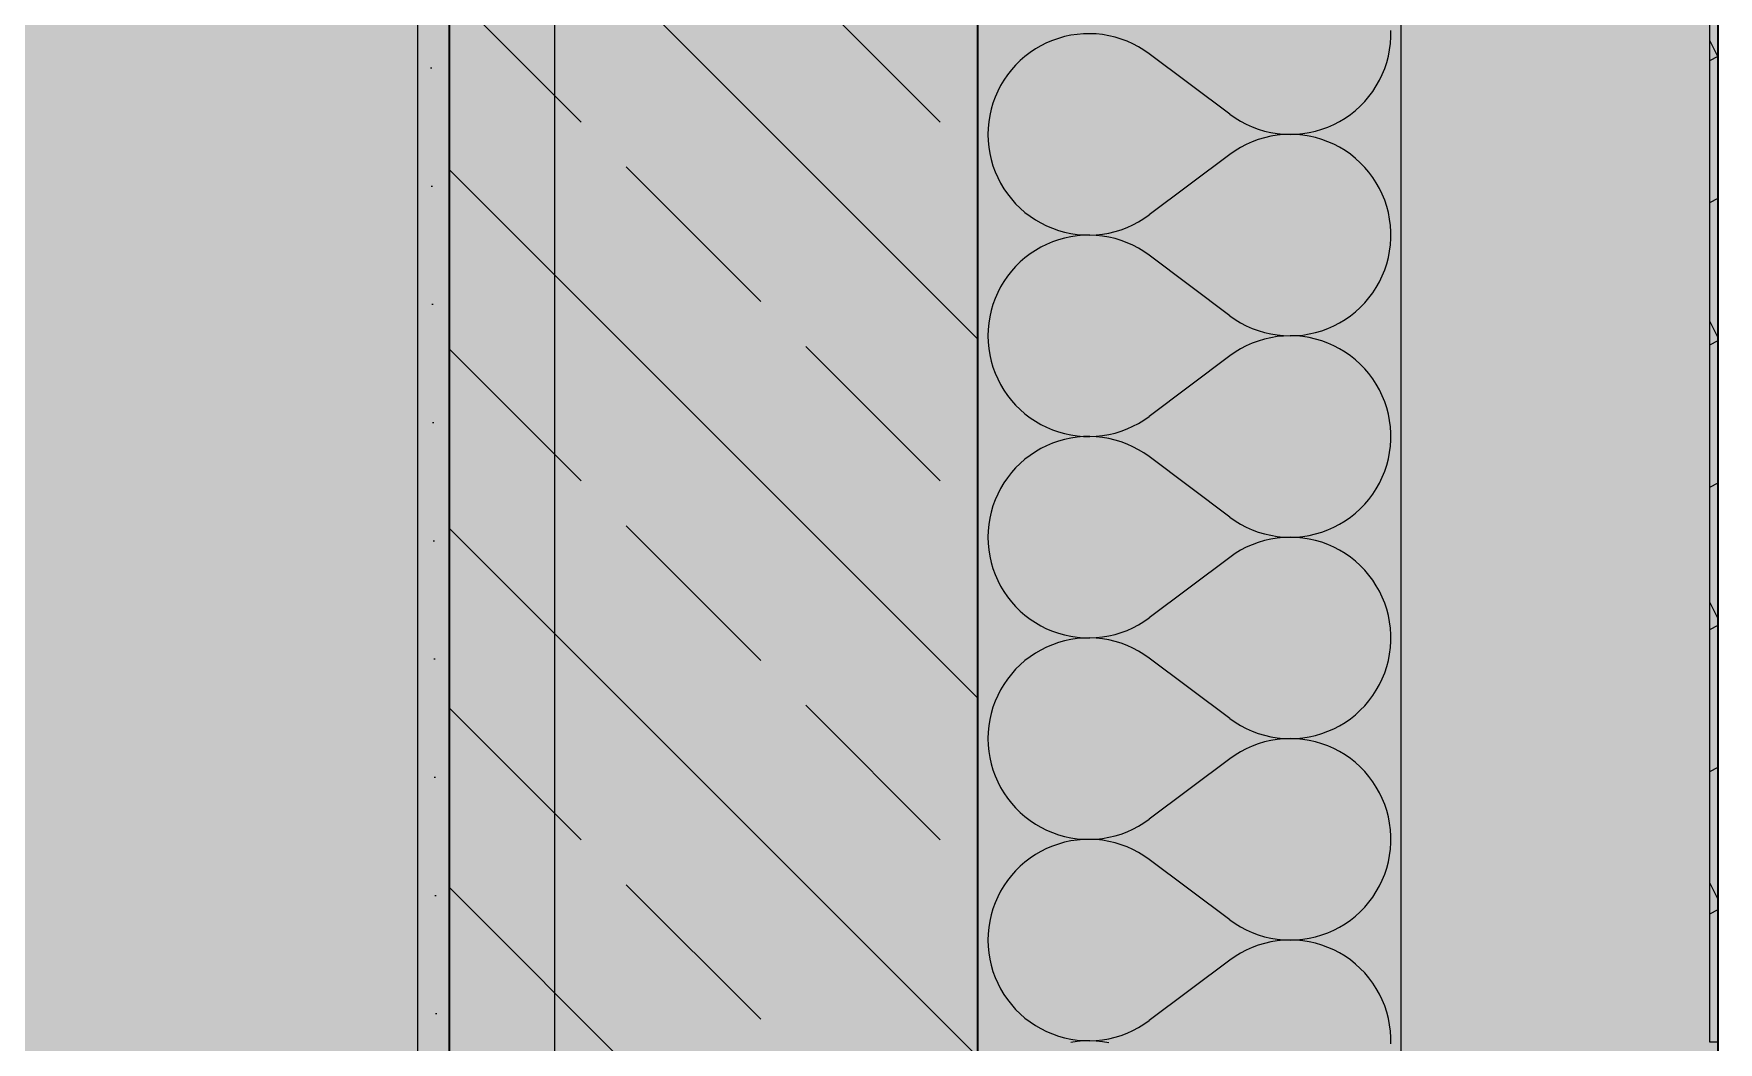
# Model space of a CAD drawing. Header units: metres. Extents: x -22.4 to 53.1, y 133.6 to 157.9.
# Drawn here: x 0.154 to 0.95, y 136.645 to 137.122 of the extents above; entities that cross this region are included whole.
import ezdxf

# ---------------------------------------------------------------- set-up
doc = ezdxf.new("R2010")
doc.units = ezdxf.units.M
doc.header["$MEASUREMENT"] = 0
doc.linetypes.add('Strichpunktlinie', pattern=[0.006703, 0.003528, -0.001764, 0, -0.001411])
doc.linetypes.add('Wipeout_Contour', pattern=[1, 0, -1])
for name, color, linetype in [('00  Raster', 7, 'Continuous'), ('10  Fassade', 7, 'Continuous'), ('10  Fassade_Deckschraffur', 7, 'Continuous'), ('10  Fassade_Schnittschraffur', 7, 'Continuous'), ('10  Treppen + Rampen', 7, 'Continuous'), ('10  Wand Massiv', 7, 'Continuous'), ('10  Wand Massiv_Schnittschraffur', 7, 'Continuous'), ('Neubau_10  Treppen + Rampen', 7, 'Continuous')]:
    doc.layers.add(name, color=color, linetype=linetype)

# ---------------------------------------------------------------- blocks, each defined once
blk = doc.blocks.new('*X8', base_point=(-23.4289, 120.77961))
at = {"layer": '10  Wand Massiv_Schnittschraffur', "color": 98, "linetype": 'Continuous', "lineweight": 13, "ltscale": 1000, "true_color": 0x000100}
for p, q in [((0.63564, 137.11861), (0.63286, 137.11743)), ((0.63848, 137.1196), (0.63564, 137.11861)), ((0.64138, 137.12042), (0.63848, 137.1196)), ((0.64432, 137.12105), (0.64138, 137.12042)), ((0.6473, 137.12149), (0.64432, 137.12105)), ((0.65031, 137.12174), (0.6473, 137.12149)), ((0.65332, 137.1218), (0.65031, 137.12174)), ((0.65633, 137.12168), (0.65332, 137.1218)), ((0.65932, 137.12136), (0.65633, 137.12168)), ((0.66229, 137.12085), (0.65932, 137.12136)), ((0.66522, 137.12016), (0.66229, 137.12085)), ((0.6681, 137.11928), (0.66522, 137.12016)), ((0.67092, 137.11822), (0.6681, 137.11928)), ((0.79544, 137.11723), (0.79563, 137.12028)), ((0.79563, 137.12028), (0.79563, 137.12333)), ((0.62267, 137.11106), (0.6204, 137.10908)), ((0.62506, 137.11289), (0.62267, 137.11106)), ((0.62756, 137.11457), (0.62506, 137.11289)), ((0.63017, 137.11608), (0.62756, 137.11457)), ((0.63286, 137.11743), (0.63017, 137.11608)), ((0.67367, 137.11699), (0.67092, 137.11822)), ((0.67634, 137.11558), (0.67367, 137.11699)), ((0.67891, 137.11401), (0.67634, 137.11558)), ((0.68137, 137.11228), (0.67891, 137.11401)), ((0.71947, 137.08371), (0.68137, 137.11228)), ((0.79368, 137.10824), (0.79446, 137.1112)), ((0.79446, 137.1112), (0.79505, 137.1142)), ((0.79505, 137.1142), (0.79544, 137.11723)), ((0.61625, 137.10472), (0.6144, 137.10234)), ((0.61826, 137.10697), (0.61625, 137.10472)), ((0.6204, 137.10908), (0.61826, 137.10697)), ((0.79025, 137.09976), (0.79157, 137.10251)), ((0.79157, 137.10251), (0.79272, 137.10534)), ((0.79272, 137.10534), (0.79368, 137.10824)), ((0.60977, 137.09459), (0.60857, 137.09183)), ((0.61115, 137.09727), (0.60977, 137.09459)), ((0.61269, 137.09986), (0.61115, 137.09727)), ((0.6144, 137.10234), (0.61269, 137.09986)), ((0.78525, 137.09209), (0.78708, 137.09454)), ((0.78708, 137.09454), (0.78874, 137.0971)), ((0.78874, 137.0971), (0.79025, 137.09976)), ((0.60754, 137.089), (0.6067, 137.08611)), ((0.60857, 137.09183), (0.60754, 137.089)), ((0.77887, 137.08552), (0.78114, 137.08757)), ((0.78114, 137.08757), (0.78326, 137.08976)), ((0.78326, 137.08976), (0.78525, 137.09209)), ((0.60556, 137.0802), (0.60528, 137.0772)), ((0.60604, 137.08317), (0.60556, 137.0802)), ((0.6067, 137.08611), (0.60604, 137.08317)), ((0.71947, 137.08371), (0.72197, 137.08196)), ((0.72197, 137.08196), (0.72458, 137.08037)), ((0.72458, 137.08037), (0.72728, 137.07895)), ((0.72728, 137.07895), (0.73008, 137.07771)), ((0.76585, 137.07765), (0.76865, 137.07888)), ((0.76865, 137.07888), (0.77136, 137.08029)), ((0.77136, 137.08029), (0.77397, 137.08187)), ((0.77397, 137.08187), (0.77648, 137.08362)), ((0.77648, 137.08362), (0.77887, 137.08552)), ((0.60528, 137.0772), (0.60518, 137.07419)), ((0.60518, 137.07419), (0.60528, 137.07118)), ((0.60528, 137.07118), (0.60556, 137.06818)), ((0.73008, 137.07067), (0.72728, 137.06943)), ((0.73008, 137.07771), (0.73294, 137.07664)), ((0.73294, 137.07173), (0.73008, 137.07067)), ((0.73294, 137.07664), (0.73587, 137.07577)), ((0.73587, 137.07261), (0.73294, 137.07173)), ((0.73587, 137.07577), (0.73885, 137.07508)), ((0.73885, 137.07329), (0.73587, 137.07261)), ((0.73885, 137.07508), (0.74186, 137.07459)), ((0.74186, 137.07379), (0.73885, 137.07329)), ((0.74186, 137.07459), (0.7449, 137.07429)), ((0.7449, 137.07408), (0.74186, 137.07379)), ((0.7449, 137.07429), (0.74796, 137.07419)), ((0.74796, 137.07419), (0.7449, 137.07408)), ((0.74796, 137.07419), (0.75101, 137.07428)), ((0.75101, 137.07409), (0.74796, 137.07419)), ((0.75101, 137.07428), (0.75405, 137.07457)), ((0.75405, 137.07381), (0.75101, 137.07409)), ((0.75405, 137.07457), (0.75707, 137.07505)), ((0.75707, 137.07332), (0.75405, 137.07381)), ((0.75707, 137.07505), (0.76005, 137.07573)), ((0.76005, 137.07265), (0.75707, 137.07332)), ((0.76005, 137.07573), (0.76298, 137.07659)), ((0.76298, 137.07178), (0.76005, 137.07265)), ((0.76298, 137.07659), (0.76585, 137.07765)), ((0.76585, 137.07073), (0.76298, 137.07178)), ((0.76865, 137.0695), (0.76585, 137.07073)), ((0.60556, 137.06818), (0.60604, 137.0652)), ((0.60604, 137.0652), (0.6067, 137.06227)), ((0.71947, 137.06466), (0.68137, 137.03609)), ((0.72197, 137.06642), (0.71947, 137.06466)), ((0.72458, 137.06801), (0.72197, 137.06642)), ((0.72728, 137.06943), (0.72458, 137.06801)), ((0.77136, 137.06809), (0.76865, 137.0695)), ((0.77397, 137.0665), (0.77136, 137.06809)), ((0.77648, 137.06476), (0.77397, 137.0665)), ((0.77887, 137.06286), (0.77648, 137.06476)), ((0.78114, 137.0608), (0.77887, 137.06286)), ((0.6067, 137.06227), (0.60754, 137.05937)), ((0.60754, 137.05937), (0.60857, 137.05654)), ((0.60857, 137.05654), (0.60977, 137.05378)), ((0.78326, 137.05861), (0.78114, 137.0608)), ((0.78525, 137.05629), (0.78326, 137.05861)), ((0.78708, 137.05384), (0.78525, 137.05629)), ((0.60977, 137.05378), (0.61115, 137.0511)), ((0.61115, 137.0511), (0.61269, 137.04852)), ((0.61269, 137.04852), (0.6144, 137.04603)), ((0.78874, 137.05128), (0.78708, 137.05384)), ((0.79025, 137.04862), (0.78874, 137.05128)), ((0.79157, 137.04586), (0.79025, 137.04862)), ((0.6144, 137.04603), (0.61625, 137.04366)), ((0.61625, 137.04366), (0.61826, 137.04141)), ((0.61826, 137.04141), (0.6204, 137.03929)), ((0.6204, 137.03929), (0.62267, 137.03731)), ((0.79272, 137.04303), (0.79157, 137.04586)), ((0.79368, 137.04013), (0.79272, 137.04303)), ((0.79446, 137.03718), (0.79368, 137.04013)), ((0.62267, 137.03731), (0.62506, 137.03548)), ((0.62506, 137.03548), (0.62756, 137.03381)), ((0.62756, 137.03381), (0.63017, 137.03229)), ((0.63017, 137.03229), (0.63286, 137.03094)), ((0.63286, 137.03094), (0.63564, 137.02977)), ((0.67092, 137.03015), (0.67367, 137.03139)), ((0.67367, 137.03139), (0.67634, 137.03279)), ((0.67634, 137.03279), (0.67891, 137.03436)), ((0.67891, 137.03436), (0.68137, 137.03609)), ((0.79505, 137.03418), (0.79446, 137.03718)), ((0.79544, 137.03115), (0.79505, 137.03418)), ((0.79563, 137.0281), (0.79544, 137.03115)), ((0.63564, 137.02337), (0.63286, 137.02219)), ((0.63564, 137.02977), (0.63848, 137.02877)), ((0.63848, 137.02436), (0.63564, 137.02337)), ((0.63848, 137.02877), (0.64138, 137.02796)), ((0.64138, 137.02518), (0.63848, 137.02436)), ((0.64138, 137.02796), (0.64432, 137.02733)), ((0.64432, 137.02581), (0.64138, 137.02518)), ((0.64432, 137.02733), (0.6473, 137.02689)), ((0.6473, 137.02625), (0.64432, 137.02581)), ((0.6473, 137.02689), (0.65031, 137.02663)), ((0.65031, 137.0265), (0.6473, 137.02625)), ((0.65031, 137.02663), (0.65332, 137.02657)), ((0.65332, 137.02657), (0.65031, 137.0265)), ((0.65332, 137.02657), (0.65633, 137.0267)), ((0.65633, 137.02644), (0.65332, 137.02657)), ((0.65633, 137.0267), (0.65932, 137.02702)), ((0.65932, 137.02612), (0.65633, 137.02644)), ((0.65932, 137.02702), (0.66229, 137.02752)), ((0.66229, 137.02561), (0.65932, 137.02612)), ((0.66229, 137.02752), (0.66522, 137.02822)), ((0.66522, 137.02492), (0.66229, 137.02561)), ((0.66522, 137.02822), (0.6681, 137.02909)), ((0.6681, 137.02404), (0.66522, 137.02492)), ((0.6681, 137.02909), (0.67092, 137.03015)), ((0.67092, 137.02298), (0.6681, 137.02404)), ((0.67367, 137.02175), (0.67092, 137.02298)), ((0.79544, 137.02199), (0.79563, 137.02504)), ((0.79563, 137.02504), (0.79563, 137.0281)), ((0.62267, 137.01582), (0.6204, 137.01385)), ((0.62506, 137.01766), (0.62267, 137.01582)), ((0.62756, 137.01933), (0.62506, 137.01766)), ((0.63017, 137.02085), (0.62756, 137.01933)), ((0.63286, 137.02219), (0.63017, 137.02085)), ((0.67634, 137.02035), (0.67367, 137.02175)), ((0.67891, 137.01877), (0.67634, 137.02035)), ((0.68137, 137.01704), (0.67891, 137.01877)), ((0.71947, 136.98847), (0.68137, 137.01704)), ((0.79368, 137.01301), (0.79446, 137.01596)), ((0.79446, 137.01596), (0.79505, 137.01896)), ((0.79505, 137.01896), (0.79544, 137.02199)), ((0.6144, 137.00711), (0.61269, 137.00462)), ((0.61625, 137.00948), (0.6144, 137.00711)), ((0.61826, 137.01173), (0.61625, 137.00948)), ((0.6204, 137.01385), (0.61826, 137.01173)), ((0.79025, 137.00452), (0.79157, 137.00727)), ((0.79157, 137.00727), (0.79272, 137.01011)), ((0.79272, 137.01011), (0.79368, 137.01301)), ((0.60977, 136.99936), (0.60857, 136.99659)), ((0.61115, 137.00203), (0.60977, 136.99936)), ((0.61269, 137.00462), (0.61115, 137.00203)), ((0.78525, 136.99685), (0.78708, 136.9993)), ((0.78708, 136.9993), (0.78874, 137.00186)), ((0.78874, 137.00186), (0.79025, 137.00452)), ((0.60754, 136.99376), (0.6067, 136.99087)), ((0.60857, 136.99659), (0.60754, 136.99376)), ((0.77887, 136.99028), (0.78114, 136.99233)), ((0.78114, 136.99233), (0.78326, 136.99453)), ((0.78326, 136.99453), (0.78525, 136.99685)), ((0.60556, 136.98496), (0.60528, 136.98196)), ((0.60604, 136.98793), (0.60556, 136.98496)), ((0.6067, 136.99087), (0.60604, 136.98793)), ((0.71947, 136.98847), (0.72197, 136.98672)), ((0.72197, 136.98672), (0.72458, 136.98513)), ((0.72458, 136.98513), (0.72728, 136.98371)), ((0.72728, 136.98371), (0.73008, 136.98247)), ((0.76585, 136.98241), (0.76865, 136.98364)), ((0.76865, 136.98364), (0.77136, 136.98505)), ((0.77136, 136.98505), (0.77397, 136.98663)), ((0.77397, 136.98663), (0.77648, 136.98838)), ((0.77648, 136.98838), (0.77887, 136.99028)), ((0.60528, 136.98196), (0.60518, 136.97895)), ((0.60518, 136.97895), (0.60528, 136.97594)), ((0.60528, 136.97594), (0.60556, 136.97294)), ((0.73008, 136.97543), (0.72728, 136.97419)), ((0.73008, 136.98247), (0.73294, 136.98141)), ((0.73294, 136.97649), (0.73008, 136.97543)), ((0.73294, 136.98141), (0.73587, 136.98053)), ((0.73587, 136.97737), (0.73294, 136.97649)), ((0.73587, 136.98053), (0.73885, 136.97984)), ((0.73885, 136.97805), (0.73587, 136.97737)), ((0.73885, 136.97984), (0.74186, 136.97935)), ((0.74186, 136.97855), (0.73885, 136.97805)), ((0.74186, 136.97935), (0.7449, 136.97905)), ((0.7449, 136.97885), (0.74186, 136.97855)), ((0.7449, 136.97905), (0.74796, 136.97895)), ((0.74796, 136.97895), (0.7449, 136.97885)), ((0.74796, 136.97895), (0.75101, 136.97904)), ((0.75101, 136.97886), (0.74796, 136.97895)), ((0.75101, 136.97904), (0.75405, 136.97933)), ((0.75405, 136.97857), (0.75101, 136.97886)), ((0.75405, 136.97933), (0.75707, 136.97981)), ((0.75707, 136.97808), (0.75405, 136.97857)), ((0.75707, 136.97981), (0.76005, 136.98049)), ((0.76005, 136.97741), (0.75707, 136.97808)), ((0.76005, 136.98049), (0.76298, 136.98136)), ((0.76298, 136.97654), (0.76005, 136.97741)), ((0.76298, 136.98136), (0.76585, 136.98241)), ((0.76585, 136.97549), (0.76298, 136.97654)), ((0.76865, 136.97426), (0.76585, 136.97549)), ((0.60556, 136.97294), (0.60604, 136.96997)), ((0.60604, 136.96997), (0.6067, 136.96703)), ((0.71947, 136.96943), (0.68137, 136.94085)), ((0.72197, 136.97118), (0.71947, 136.96943)), ((0.72458, 136.97277), (0.72197, 136.97118)), ((0.72728, 136.97419), (0.72458, 136.97277)), ((0.77136, 136.97285), (0.76865, 136.97426)), ((0.77397, 136.97127), (0.77136, 136.97285)), ((0.77648, 136.96952), (0.77397, 136.97127)), ((0.77887, 136.96762), (0.77648, 136.96952)), ((0.78114, 136.96557), (0.77887, 136.96762)), ((0.6067, 136.96703), (0.60754, 136.96414)), ((0.60754, 136.96414), (0.60857, 136.9613)), ((0.60857, 136.9613), (0.60977, 136.95854)), ((0.78326, 136.96337), (0.78114, 136.96557)), ((0.78525, 136.96105), (0.78326, 136.96337)), ((0.78708, 136.9586), (0.78525, 136.96105)), ((0.60977, 136.95854), (0.61115, 136.95586)), ((0.61115, 136.95586), (0.61269, 136.95328)), ((0.61269, 136.95328), (0.6144, 136.95079)), ((0.78874, 136.95604), (0.78708, 136.9586)), ((0.79025, 136.95338), (0.78874, 136.95604)), ((0.79157, 136.95063), (0.79025, 136.95338)), ((0.6144, 136.95079), (0.61625, 136.94842)), ((0.61625, 136.94842), (0.61826, 136.94617)), ((0.61826, 136.94617), (0.6204, 136.94405)), ((0.6204, 136.94405), (0.62267, 136.94207)), ((0.79272, 136.94779), (0.79157, 136.95063)), ((0.79368, 136.94489), (0.79272, 136.94779)), ((0.79446, 136.94194), (0.79368, 136.94489)), ((0.62267, 136.94207), (0.62506, 136.94024)), ((0.62506, 136.94024), (0.62756, 136.93857)), ((0.62756, 136.93857), (0.63017, 136.93705)), ((0.63017, 136.93705), (0.63286, 136.93571)), ((0.63286, 136.93571), (0.63564, 136.93453)), ((0.67092, 136.93491), (0.67367, 136.93615)), ((0.67367, 136.93615), (0.67634, 136.93755)), ((0.67634, 136.93755), (0.67891, 136.93912)), ((0.67891, 136.93912), (0.68137, 136.94085)), ((0.79505, 136.93894), (0.79446, 136.94194)), ((0.79544, 136.93591), (0.79505, 136.93894)), ((0.79563, 136.93286), (0.79544, 136.93591)), ((0.63564, 136.92813), (0.63286, 136.92696)), ((0.63564, 136.93453), (0.63848, 136.93354)), ((0.63848, 136.92913), (0.63564, 136.92813)), ((0.63848, 136.93354), (0.64138, 136.93272)), ((0.64138, 136.92994), (0.63848, 136.92913)), ((0.64138, 136.93272), (0.64432, 136.93209)), ((0.64432, 136.93057), (0.64138, 136.92994)), ((0.64432, 136.93209), (0.6473, 136.93165)), ((0.6473, 136.93101), (0.64432, 136.93057)), ((0.6473, 136.93165), (0.65031, 136.9314)), ((0.65031, 136.93126), (0.6473, 136.93101)), ((0.65031, 136.9314), (0.65332, 136.93133)), ((0.65332, 136.93133), (0.65031, 136.93126)), ((0.65332, 136.93133), (0.65633, 136.93146)), ((0.65633, 136.9312), (0.65332, 136.93133)), ((0.65633, 136.93146), (0.65932, 136.93178)), ((0.65932, 136.93088), (0.65633, 136.9312)), ((0.65932, 136.93178), (0.66229, 136.93229)), ((0.66229, 136.93038), (0.65932, 136.93088)), ((0.66229, 136.93229), (0.66522, 136.93298)), ((0.66522, 136.92968), (0.66229, 136.93038)), ((0.66522, 136.93298), (0.6681, 136.93386)), ((0.6681, 136.9288), (0.66522, 136.92968)), ((0.6681, 136.93386), (0.67092, 136.93491)), ((0.67092, 136.92775), (0.6681, 136.9288)), ((0.67367, 136.92651), (0.67092, 136.92775)), ((0.79544, 136.92675), (0.79563, 136.9298)), ((0.79563, 136.9298), (0.79563, 136.93286)), ((0.62267, 136.92059), (0.6204, 136.91861)), ((0.62506, 136.92242), (0.62267, 136.92059)), ((0.62756, 136.92409), (0.62506, 136.92242)), ((0.63017, 136.92561), (0.62756, 136.92409)), ((0.63286, 136.92696), (0.63017, 136.92561)), ((0.67634, 136.92511), (0.67367, 136.92651)), ((0.67891, 136.92354), (0.67634, 136.92511)), ((0.68137, 136.92181), (0.67891, 136.92354)), ((0.71947, 136.89324), (0.68137, 136.92181)), ((0.79368, 136.91777), (0.79446, 136.92072)), ((0.79446, 136.92072), (0.79505, 136.92372)), ((0.79505, 136.92372), (0.79544, 136.92675)), ((0.6144, 136.91187), (0.61269, 136.90938)), ((0.61625, 136.91424), (0.6144, 136.91187)), ((0.61826, 136.91649), (0.61625, 136.91424)), ((0.6204, 136.91861), (0.61826, 136.91649)), ((0.79025, 136.90928), (0.79157, 136.91204)), ((0.79157, 136.91204), (0.79272, 136.91487)), ((0.79272, 136.91487), (0.79368, 136.91777)), ((0.60977, 136.90412), (0.60857, 136.90136)), ((0.61115, 136.9068), (0.60977, 136.90412)), ((0.61269, 136.90938), (0.61115, 136.9068)), ((0.78525, 136.90161), (0.78708, 136.90406)), ((0.78708, 136.90406), (0.78874, 136.90662)), ((0.78874, 136.90662), (0.79025, 136.90928)), ((0.6067, 136.89563), (0.60604, 136.8927)), ((0.60754, 136.89852), (0.6067, 136.89563)), ((0.60857, 136.90136), (0.60754, 136.89852)), ((0.77887, 136.89504), (0.78114, 136.89709)), ((0.78114, 136.89709), (0.78326, 136.89929)), ((0.78326, 136.89929), (0.78525, 136.90161)), ((0.60556, 136.88972), (0.60528, 136.88672)), ((0.60604, 136.8927), (0.60556, 136.88972)), ((0.71947, 136.89324), (0.72197, 136.89148)), ((0.72197, 136.89148), (0.72458, 136.88989)), ((0.72458, 136.88989), (0.72728, 136.88847)), ((0.72728, 136.88847), (0.73008, 136.88723)), ((0.76585, 136.88717), (0.76865, 136.8884)), ((0.76865, 136.8884), (0.77136, 136.88981)), ((0.77136, 136.88981), (0.77397, 136.89139)), ((0.77397, 136.89139), (0.77648, 136.89314)), ((0.77648, 136.89314), (0.77887, 136.89504)), ((0.60528, 136.88672), (0.60518, 136.88371)), ((0.60518, 136.88371), (0.60528, 136.8807)), ((0.60528, 136.8807), (0.60556, 136.8777)), ((0.73008, 136.88019), (0.72728, 136.87895)), ((0.73008, 136.88723), (0.73294, 136.88617)), ((0.73294, 136.88126), (0.73008, 136.88019)), ((0.73294, 136.88617), (0.73587, 136.88529)), ((0.73587, 136.88213), (0.73294, 136.88126)), ((0.73587, 136.88529), (0.73885, 136.88461)), ((0.73885, 136.88282), (0.73587, 136.88213)), ((0.73885, 136.88461), (0.74186, 136.88411)), ((0.74186, 136.88331), (0.73885, 136.88282)), ((0.74186, 136.88411), (0.7449, 136.88381)), ((0.7449, 136.88361), (0.74186, 136.88331)), ((0.7449, 136.88381), (0.74796, 136.88371)), ((0.74796, 136.88371), (0.7449, 136.88361)), ((0.74796, 136.88371), (0.75101, 136.8838)), ((0.75101, 136.88362), (0.74796, 136.88371)), ((0.75101, 136.8838), (0.75405, 136.88409)), ((0.75405, 136.88333), (0.75101, 136.88362)), ((0.75405, 136.88409), (0.75707, 136.88458)), ((0.75707, 136.88285), (0.75405, 136.88333)), ((0.75707, 136.88458), (0.76005, 136.88525)), ((0.76005, 136.88217), (0.75707, 136.88285)), ((0.76005, 136.88525), (0.76298, 136.88612)), ((0.76298, 136.88131), (0.76005, 136.88217)), ((0.76298, 136.88612), (0.76585, 136.88717)), ((0.76585, 136.88025), (0.76298, 136.88131)), ((0.76865, 136.87902), (0.76585, 136.88025)), ((0.60556, 136.8777), (0.60604, 136.87473)), ((0.60604, 136.87473), (0.6067, 136.87179)), ((0.6067, 136.87179), (0.60754, 136.8689)), ((0.71947, 136.87419), (0.68137, 136.84562)), ((0.72197, 136.87594), (0.71947, 136.87419)), ((0.72458, 136.87753), (0.72197, 136.87594)), ((0.72728, 136.87895), (0.72458, 136.87753)), ((0.77136, 136.87761), (0.76865, 136.87902)), ((0.77397, 136.87603), (0.77136, 136.87761)), ((0.77648, 136.87428), (0.77397, 136.87603)), ((0.77887, 136.87238), (0.77648, 136.87428)), ((0.78114, 136.87033), (0.77887, 136.87238)), ((0.60754, 136.8689), (0.60857, 136.86607)), ((0.60857, 136.86607), (0.60977, 136.86331)), ((0.78326, 136.86813), (0.78114, 136.87033)), ((0.78525, 136.86581), (0.78326, 136.86813)), ((0.78708, 136.86336), (0.78525, 136.86581)), ((0.60977, 136.86331), (0.61115, 136.86063)), ((0.61115, 136.86063), (0.61269, 136.85804)), ((0.61269, 136.85804), (0.6144, 136.85555)), ((0.6144, 136.85555), (0.61625, 136.85318)), ((0.78874, 136.8608), (0.78708, 136.86336)), ((0.79025, 136.85814), (0.78874, 136.8608)), ((0.79157, 136.85539), (0.79025, 136.85814)), ((0.61625, 136.85318), (0.61826, 136.85093)), ((0.61826, 136.85093), (0.6204, 136.84882)), ((0.6204, 136.84882), (0.62267, 136.84684)), ((0.79272, 136.85256), (0.79157, 136.85539)), ((0.79368, 136.84966), (0.79272, 136.85256)), ((0.79446, 136.8467), (0.79368, 136.84966)), ((0.62267, 136.84684), (0.62506, 136.84501)), ((0.62506, 136.84501), (0.62756, 136.84333)), ((0.62756, 136.84333), (0.63017, 136.84181)), ((0.63017, 136.84181), (0.63286, 136.84047)), ((0.63286, 136.84047), (0.63564, 136.83929)), ((0.6681, 136.83862), (0.67092, 136.83968)), ((0.67092, 136.83968), (0.67367, 136.84091)), ((0.67367, 136.84091), (0.67634, 136.84232)), ((0.67634, 136.84232), (0.67891, 136.84389)), ((0.67891, 136.84389), (0.68137, 136.84562)), ((0.79505, 136.8437), (0.79446, 136.8467)), ((0.79544, 136.84067), (0.79505, 136.8437)), ((0.79563, 136.83762), (0.79544, 136.84067)), ((0.63286, 136.83172), (0.63017, 136.83037)), ((0.63564, 136.83289), (0.63286, 136.83172)), ((0.63564, 136.83929), (0.63848, 136.8383)), ((0.63848, 136.83389), (0.63564, 136.83289)), ((0.63848, 136.8383), (0.64138, 136.83748)), ((0.64138, 136.8347), (0.63848, 136.83389)), ((0.64138, 136.83748), (0.64432, 136.83685)), ((0.64432, 136.83533), (0.64138, 136.8347)), ((0.64432, 136.83685), (0.6473, 136.83641)), ((0.6473, 136.83577), (0.64432, 136.83533)), ((0.6473, 136.83641), (0.65031, 136.83616)), ((0.65031, 136.83603), (0.6473, 136.83577)), ((0.65031, 136.83616), (0.65332, 136.8361)), ((0.65332, 136.83609), (0.65031, 136.83603)), ((0.65332, 136.8361), (0.65633, 136.83622)), ((0.65633, 136.83596), (0.65332, 136.83609)), ((0.65633, 136.83622), (0.65932, 136.83654)), ((0.65932, 136.83564), (0.65633, 136.83596)), ((0.65932, 136.83654), (0.66229, 136.83705)), ((0.66229, 136.83514), (0.65932, 136.83564)), ((0.66229, 136.83705), (0.66522, 136.83774)), ((0.66522, 136.83444), (0.66229, 136.83514)), ((0.66522, 136.83774), (0.6681, 136.83862)), ((0.6681, 136.83357), (0.66522, 136.83444)), ((0.67092, 136.83251), (0.6681, 136.83357)), ((0.67367, 136.83127), (0.67092, 136.83251)), ((0.79544, 136.83151), (0.79563, 136.83456)), ((0.79563, 136.83456), (0.79563, 136.83762)), ((0.62267, 136.82535), (0.6204, 136.82337)), ((0.62506, 136.82718), (0.62267, 136.82535)), ((0.62756, 136.82886), (0.62506, 136.82718)), ((0.63017, 136.83037), (0.62756, 136.82886)), ((0.67634, 136.82987), (0.67367, 136.83127)), ((0.67891, 136.8283), (0.67634, 136.82987)), ((0.68137, 136.82657), (0.67891, 136.8283)), ((0.71947, 136.798), (0.68137, 136.82657)), ((0.79368, 136.82253), (0.79446, 136.82548)), ((0.79446, 136.82548), (0.79505, 136.82848)), ((0.79505, 136.82848), (0.79544, 136.83151)), ((0.6144, 136.81663), (0.61269, 136.81415)), ((0.61625, 136.819), (0.6144, 136.81663)), ((0.61826, 136.82125), (0.61625, 136.819)), ((0.6204, 136.82337), (0.61826, 136.82125)), ((0.79025, 136.81404), (0.79157, 136.8168)), ((0.79157, 136.8168), (0.79272, 136.81963)), ((0.79272, 136.81963), (0.79368, 136.82253)), ((0.60977, 136.80888), (0.60857, 136.80612)), ((0.61115, 136.81156), (0.60977, 136.80888)), ((0.61269, 136.81415), (0.61115, 136.81156)), ((0.78525, 136.80638), (0.78708, 136.80882)), ((0.78708, 136.80882), (0.78874, 136.81138)), ((0.78874, 136.81138), (0.79025, 136.81404)), ((0.6067, 136.8004), (0.60604, 136.79746)), ((0.60754, 136.80329), (0.6067, 136.8004)), ((0.60857, 136.80612), (0.60754, 136.80329)), ((0.77648, 136.7979), (0.77887, 136.7998)), ((0.77887, 136.7998), (0.78114, 136.80186)), ((0.78114, 136.80186), (0.78326, 136.80405)), ((0.78326, 136.80405), (0.78525, 136.80638)), ((0.60556, 136.79448), (0.60528, 136.79148)), ((0.60604, 136.79746), (0.60556, 136.79448)), ((0.71947, 136.798), (0.72197, 136.79624)), ((0.72197, 136.79624), (0.72458, 136.79465)), ((0.72458, 136.79465), (0.72728, 136.79323)), ((0.72728, 136.79323), (0.73008, 136.79199)), ((0.73008, 136.79199), (0.73294, 136.79093)), ((0.76298, 136.79088), (0.76585, 136.79193)), ((0.76585, 136.79193), (0.76865, 136.79316)), ((0.76865, 136.79316), (0.77136, 136.79457)), ((0.77136, 136.79457), (0.77397, 136.79616)), ((0.77397, 136.79616), (0.77648, 136.7979)), ((0.60528, 136.79148), (0.60518, 136.78847)), ((0.60518, 136.78847), (0.60528, 136.78546)), ((0.60528, 136.78546), (0.60556, 136.78246)), ((0.73008, 136.78496), (0.72728, 136.78371)), ((0.73294, 136.78602), (0.73008, 136.78496)), ((0.73294, 136.79093), (0.73587, 136.79005)), ((0.73587, 136.78689), (0.73294, 136.78602)), ((0.73587, 136.79005), (0.73885, 136.78937)), ((0.73885, 136.78758), (0.73587, 136.78689)), ((0.73885, 136.78937), (0.74186, 136.78888)), ((0.74186, 136.78807), (0.73885, 136.78758)), ((0.74186, 136.78888), (0.7449, 136.78858)), ((0.7449, 136.78837), (0.74186, 136.78807)), ((0.7449, 136.78858), (0.74796, 136.78847)), ((0.74796, 136.78847), (0.7449, 136.78837)), ((0.74796, 136.78847), (0.75101, 136.78857)), ((0.75101, 136.78838), (0.74796, 136.78847)), ((0.75101, 136.78857), (0.75405, 136.78885)), ((0.75405, 136.78809), (0.75101, 136.78838)), ((0.75405, 136.78885), (0.75707, 136.78934)), ((0.75707, 136.78761), (0.75405, 136.78809)), ((0.75707, 136.78934), (0.76005, 136.79001)), ((0.76005, 136.78693), (0.75707, 136.78761)), ((0.76005, 136.79001), (0.76298, 136.79088)), ((0.76298, 136.78607), (0.76005, 136.78693)), ((0.76585, 136.78502), (0.76298, 136.78607)), ((0.76865, 136.78378), (0.76585, 136.78502)), ((0.60556, 136.78246), (0.60604, 136.77949)), ((0.60604, 136.77949), (0.6067, 136.77655)), ((0.6067, 136.77655), (0.60754, 136.77366)), ((0.71947, 136.77895), (0.68137, 136.75038)), ((0.72197, 136.7807), (0.71947, 136.77895)), ((0.72458, 136.78229), (0.72197, 136.7807)), ((0.72728, 136.78371), (0.72458, 136.78229)), ((0.77136, 136.78237), (0.76865, 136.78378)), ((0.77397, 136.78079), (0.77136, 136.78237)), ((0.77648, 136.77904), (0.77397, 136.78079)), ((0.77887, 136.77714), (0.77648, 136.77904)), ((0.78114, 136.77509), (0.77887, 136.77714)), ((0.60754, 136.77366), (0.60857, 136.77083)), ((0.60857, 136.77083), (0.60977, 136.76807)), ((0.60977, 136.76807), (0.61115, 136.76539)), ((0.78326, 136.7729), (0.78114, 136.77509)), ((0.78525, 136.77057), (0.78326, 136.7729)), ((0.78708, 136.76812), (0.78525, 136.77057)), ((0.78874, 136.76556), (0.78708, 136.76812)), ((0.61115, 136.76539), (0.61269, 136.7628)), ((0.61269, 136.7628), (0.6144, 136.76032)), ((0.6144, 136.76032), (0.61625, 136.75794)), ((0.79025, 136.7629), (0.78874, 136.76556)), ((0.79157, 136.76015), (0.79025, 136.7629)), ((0.79272, 136.75732), (0.79157, 136.76015)), ((0.61625, 136.75794), (0.61826, 136.7557)), ((0.61826, 136.7557), (0.6204, 136.75358)), ((0.6204, 136.75358), (0.62267, 136.7516)), ((0.79368, 136.75442), (0.79272, 136.75732)), ((0.79446, 136.75146), (0.79368, 136.75442)), ((0.62267, 136.7516), (0.62506, 136.74977)), ((0.62506, 136.74977), (0.62756, 136.74809)), ((0.62756, 136.74809), (0.63017, 136.74658)), ((0.63017, 136.74658), (0.63286, 136.74523)), ((0.63286, 136.74523), (0.63564, 136.74406)), ((0.63564, 136.74406), (0.63848, 136.74306)), ((0.6681, 136.74338), (0.67092, 136.74444)), ((0.67092, 136.74444), (0.67367, 136.74567)), ((0.67367, 136.74567), (0.67634, 136.74708)), ((0.67634, 136.74708), (0.67891, 136.74865)), ((0.67891, 136.74865), (0.68137, 136.75038)), ((0.79505, 136.74846), (0.79446, 136.75146)), ((0.79544, 136.74543), (0.79505, 136.74846)), ((0.79563, 136.74238), (0.79544, 136.74543)), ((0.63286, 136.73648), (0.63017, 136.73513)), ((0.63564, 136.73765), (0.63286, 136.73648)), ((0.63848, 136.73865), (0.63564, 136.73765)), ((0.63848, 136.74306), (0.64138, 136.74224)), ((0.64138, 136.73946), (0.63848, 136.73865)), ((0.64138, 136.74224), (0.64432, 136.74161)), ((0.64432, 136.74009), (0.64138, 136.73946)), ((0.64432, 136.74161), (0.6473, 136.74117)), ((0.6473, 136.74054), (0.64432, 136.74009)), ((0.6473, 136.74117), (0.65031, 136.74092)), ((0.65031, 136.74079), (0.6473, 136.74054)), ((0.65031, 136.74092), (0.65332, 136.74086)), ((0.65332, 136.74085), (0.65031, 136.74079)), ((0.65332, 136.74086), (0.65633, 136.74098)), ((0.65633, 136.74072), (0.65332, 136.74085)), ((0.65633, 136.74098), (0.65932, 136.7413)), ((0.65932, 136.74041), (0.65633, 136.74072)), ((0.65932, 136.7413), (0.66229, 136.74181)), ((0.66229, 136.7399), (0.65932, 136.74041)), ((0.66229, 136.74181), (0.66522, 136.7425)), ((0.66522, 136.73921), (0.66229, 136.7399)), ((0.66522, 136.7425), (0.6681, 136.74338)), ((0.6681, 136.73833), (0.66522, 136.73921)), ((0.67092, 136.73727), (0.6681, 136.73833)), ((0.67367, 136.73604), (0.67092, 136.73727)), ((0.79505, 136.73325), (0.79544, 136.73628)), ((0.79544, 136.73628), (0.79563, 136.73933)), ((0.79563, 136.73933), (0.79563, 136.74238)), ((0.6204, 136.72813), (0.61826, 136.72601)), ((0.62267, 136.73011), (0.6204, 136.72813)), ((0.62506, 136.73194), (0.62267, 136.73011)), ((0.62756, 136.73362), (0.62506, 136.73194)), ((0.63017, 136.73513), (0.62756, 136.73362)), ((0.67634, 136.73463), (0.67367, 136.73604)), ((0.67891, 136.73306), (0.67634, 136.73463)), ((0.68137, 136.73133), (0.67891, 136.73306)), ((0.71947, 136.70276), (0.68137, 136.73133)), ((0.79368, 136.72729), (0.79446, 136.73025)), ((0.79446, 136.73025), (0.79505, 136.73325)), ((0.6144, 136.72139), (0.61269, 136.71891)), ((0.61625, 136.72376), (0.6144, 136.72139)), ((0.61826, 136.72601), (0.61625, 136.72376)), ((0.79025, 136.71881), (0.79157, 136.72156)), ((0.79157, 136.72156), (0.79272, 136.72439)), ((0.79272, 136.72439), (0.79368, 136.72729)), ((0.60977, 136.71364), (0.60857, 136.71088)), ((0.61115, 136.71632), (0.60977, 136.71364)), ((0.61269, 136.71891), (0.61115, 136.71632)), ((0.78525, 136.71114), (0.78708, 136.71359)), ((0.78708, 136.71359), (0.78874, 136.71615)), ((0.78874, 136.71615), (0.79025, 136.71881)), ((0.6067, 136.70516), (0.60604, 136.70222)), ((0.60754, 136.70805), (0.6067, 136.70516)), ((0.60857, 136.71088), (0.60754, 136.70805)), ((0.77648, 136.70266), (0.77887, 136.70457)), ((0.77887, 136.70457), (0.78114, 136.70662)), ((0.78114, 136.70662), (0.78326, 136.70881)), ((0.78326, 136.70881), (0.78525, 136.71114)), ((0.60556, 136.69924), (0.60528, 136.69625)), ((0.60604, 136.70222), (0.60556, 136.69924)), ((0.71947, 136.70276), (0.72197, 136.701)), ((0.72197, 136.701), (0.72458, 136.69941)), ((0.72458, 136.69941), (0.72728, 136.698)), ((0.72728, 136.698), (0.73008, 136.69675)), ((0.73008, 136.69675), (0.73294, 136.69569)), ((0.76298, 136.69564), (0.76585, 136.69669)), ((0.76585, 136.69669), (0.76865, 136.69793)), ((0.76865, 136.69793), (0.77136, 136.69934)), ((0.77136, 136.69934), (0.77397, 136.70092)), ((0.77397, 136.70092), (0.77648, 136.70266)), ((0.60528, 136.69625), (0.60518, 136.69324)), ((0.60518, 136.69324), (0.60528, 136.69022)), ((0.60528, 136.69022), (0.60556, 136.68723)), ((0.72728, 136.68847), (0.72458, 136.68706)), ((0.73008, 136.68972), (0.72728, 136.68847)), ((0.73294, 136.69078), (0.73008, 136.68972)), ((0.73294, 136.69569), (0.73587, 136.69482)), ((0.73587, 136.69165), (0.73294, 136.69078)), ((0.73587, 136.69482), (0.73885, 136.69413)), ((0.73885, 136.69234), (0.73587, 136.69165)), ((0.73885, 136.69413), (0.74186, 136.69364)), ((0.74186, 136.69283), (0.73885, 136.69234)), ((0.74186, 136.69364), (0.7449, 136.69334)), ((0.7449, 136.69313), (0.74186, 136.69283)), ((0.7449, 136.69334), (0.74796, 136.69324)), ((0.74796, 136.69324), (0.7449, 136.69313)), ((0.74796, 136.69324), (0.75101, 136.69333)), ((0.75101, 136.69314), (0.74796, 136.69324)), ((0.75101, 136.69333), (0.75405, 136.69362)), ((0.75405, 136.69285), (0.75101, 136.69314)), ((0.75405, 136.69362), (0.75707, 136.6941)), ((0.75707, 136.69237), (0.75405, 136.69285)), ((0.75707, 136.6941), (0.76005, 136.69478)), ((0.76005, 136.69169), (0.75707, 136.69237)), ((0.76005, 136.69478), (0.76298, 136.69564)), ((0.76298, 136.69083), (0.76005, 136.69169)), ((0.76585, 136.68978), (0.76298, 136.69083)), ((0.76865, 136.68854), (0.76585, 136.68978)), ((0.77136, 136.68713), (0.76865, 136.68854)), ((0.60556, 136.68723), (0.60604, 136.68425)), ((0.60604, 136.68425), (0.6067, 136.68131)), ((0.6067, 136.68131), (0.60754, 136.67842)), ((0.71947, 136.68371), (0.68137, 136.65514)), ((0.72197, 136.68547), (0.71947, 136.68371)), ((0.72458, 136.68706), (0.72197, 136.68547)), ((0.77397, 136.68555), (0.77136, 136.68713)), ((0.77648, 136.68381), (0.77397, 136.68555)), ((0.77887, 136.6819), (0.77648, 136.68381)), ((0.78114, 136.67985), (0.77887, 136.6819)), ((0.60754, 136.67842), (0.60857, 136.67559)), ((0.60857, 136.67559), (0.60977, 136.67283)), ((0.60977, 136.67283), (0.61115, 136.67015)), ((0.78326, 136.67766), (0.78114, 136.67985)), ((0.78525, 136.67533), (0.78326, 136.67766)), ((0.78708, 136.67289), (0.78525, 136.67533)), ((0.78874, 136.67033), (0.78708, 136.67289)), ((0.61115, 136.67015), (0.61269, 136.66756)), ((0.61269, 136.66756), (0.6144, 136.66508)), ((0.6144, 136.66508), (0.61625, 136.66271)), ((0.79025, 136.66766), (0.78874, 136.67033)), ((0.79157, 136.66491), (0.79025, 136.66766)), ((0.79272, 136.66208), (0.79157, 136.66491)), ((0.61625, 136.66271), (0.61826, 136.66046)), ((0.61826, 136.66046), (0.6204, 136.65834)), ((0.6204, 136.65834), (0.62267, 136.65636)), ((0.79368, 136.65918), (0.79272, 136.66208)), ((0.79446, 136.65622), (0.79368, 136.65918)), ((0.62267, 136.65636), (0.62506, 136.65453)), ((0.62506, 136.65453), (0.62756, 136.65285)), ((0.62756, 136.65285), (0.63017, 136.65134)), ((0.63017, 136.65134), (0.63286, 136.64999)), ((0.63286, 136.64999), (0.63564, 136.64882)), ((0.63564, 136.64882), (0.63848, 136.64782)), ((0.6681, 136.64814), (0.67092, 136.6492)), ((0.67092, 136.6492), (0.67367, 136.65043)), ((0.67367, 136.65043), (0.67634, 136.65184)), ((0.67634, 136.65184), (0.67891, 136.65341)), ((0.67891, 136.65341), (0.68137, 136.65514)), ((0.79505, 136.65322), (0.79446, 136.65622)), ((0.79544, 136.65019), (0.79505, 136.65322)), ((0.79563, 136.64714), (0.79544, 136.65019)), ((0.63848, 136.64782), (0.64138, 136.64701)), ((0.64138, 136.64701), (0.64432, 136.64638)), ((0.64432, 136.64638), (0.6473, 136.64593)), ((0.6473, 136.6453), (0.64432, 136.64486)), ((0.6473, 136.64593), (0.65031, 136.64568)), ((0.65031, 136.64555), (0.6473, 136.6453)), ((0.65031, 136.64568), (0.65332, 136.64562)), ((0.65332, 136.64561), (0.65031, 136.64555)), ((0.65332, 136.64562), (0.65633, 136.64575)), ((0.65633, 136.64549), (0.65332, 136.64561)), ((0.65633, 136.64575), (0.65932, 136.64606)), ((0.65932, 136.64517), (0.65633, 136.64549)), ((0.65932, 136.64606), (0.66229, 136.64657)), ((0.66229, 136.64466), (0.65932, 136.64517)), ((0.66229, 136.64657), (0.66522, 136.64726)), ((0.66522, 136.64726), (0.6681, 136.64814)), ((0.79563, 136.64409), (0.79563, 136.64714))]:
    blk.add_line(p, q, dxfattribs=at)

msp = doc.modelspace()

# ---------------------------------------------------------------- hatches: boundary and pattern name
at = {"layer": '10  Wand Massiv_Schnittschraffur', "linetype": 'Continuous', "lineweight": 0, "true_color": 0xffffff}
for points in [[(0.35042, 135.18991), (0.35042, 137.63991), (0.33542, 137.63991), (0.33542, 135.18991)], [(0.60042, 135.18991), (0.60042, 137.63991), (0.35042, 137.63991), (0.35042, 135.18991)]]:
    msp.add_hatch(color=7, dxfattribs=at).paths.add_polyline_path(points)
at = {"layer": '10  Wand Massiv_Schnittschraffur', "linetype": 'Continuous', "lineweight": 13, "true_color": 0x000100}
h = msp.add_hatch(dxfattribs=at)
h.set_pattern_fill('Gips_0001', color=98, style=0, pattern_type=2)
h.set_pattern_definition([(26.86749, (-110.107942, 75.264664), (-0.0112982155, 0.0223013526), [0, -0.025])])
h.paths.add_polyline_path([(0.35042, 135.18991), (0.35042, 137.63991), (0.33542, 137.63991), (0.33542, 135.18991)])
h = msp.add_hatch(dxfattribs=at)
h.set_pattern_fill('Beton__Stahlbeton_0001', color=98, style=0, pattern_type=2)
h.set_pattern_definition([(135, (-110.10794, 75.26466), (0.08485281, 0.08485281), []), (135, (-110.15037, 75.22224), (0.08485281, 0.08485281), [0.09, -0.03])])
h.paths.add_polyline_path([(0.60042, 135.18991), (0.60042, 137.63991), (0.35042, 137.63991), (0.35042, 135.18991)])

# ---------------------------------------------------------------- linework, layer by layer
at = {"layer": '00  Raster', "color": 7, "linetype": 'Strichpunktlinie', "lineweight": 13, "ltscale": 1000}
msp.add_line((0.40042, 133.7291), (0.40042, 155.88991), dxfattribs=at)
at = {"layer": '10  Wand Massiv', "color": 7, "linetype": 'Continuous', "lineweight": 35, "ltscale": 1000}
for p, q in [((0.35042, 137.63991), (0.35042, 135.18991)), ((0.60042, 135.18991), (0.60042, 137.63991))]:
    msp.add_line(p, q, dxfattribs=at)
at = {"layer": '10  Wand Massiv', "color": 7, "linetype": 'Continuous', "lineweight": 13, "ltscale": 1000, "flags": 128}
for points in [[(0.33542, 137.63991), (0.33542, 135.18991)], [(0.80042, 134.92491), (0.80042, 137.63991)]]:
    msp.add_lwpolyline(points, dxfattribs=at)

# ---------------------------------------------------------------- block references
at = {"layer": '10  Treppen + Rampen', "color": 7, "linetype": 'Continuous', "lineweight": 13, "ltscale": 1000}
msp.add_blockref('*X8', (-23.4289, 120.77961), dxfattribs=at)

# ---------------------------------------------------------------- wipeouts: each hides what was drawn before it
at = {"color": 254, "linetype": 'Wipeout_Contour', "lineweight": 0, "ltscale": 548.24636}
msp.add_wipeout([(0.94642, 137.46991), (0.94642, 136.64491), (0.95042, 136.64491), (0.95042, 137.46991)], dxfattribs=at).dxf.layer = '10  Fassade_Deckschraffur'

# ---------------------------------------------------------------- next in the draw order: hatches: boundary and pattern name
at = {"layer": '10  Fassade_Schnittschraffur', "linetype": 'Continuous', "lineweight": 0, "true_color": 0xffffff}
msp.add_hatch(color=7, dxfattribs=at).paths.add_polyline_path([(0.95042, 136.64491), (0.95042, 137.51269), (0.94642, 137.51269), (0.94642, 136.64491)])
at = {"layer": '10  Fassade_Schnittschraffur', "linetype": 'Continuous', "lineweight": 13, "true_color": 0x000100}
h = msp.add_hatch(dxfattribs=at)
h.set_pattern_fill('Dämmung__hart_1_0001', color=98, style=0, pattern_type=2)
h.set_pattern_definition([(26.86749, (-110.10794, 75.264664), (-0.027115717, 0.053523246), []), (116.86749, (-110.10794, 75.264664), (0.053523246, 0.027115717), [])])
h.paths.add_polyline_path([(0.95042, 136.64491), (0.95042, 137.51269), (0.94642, 137.51269), (0.94642, 136.64491)])
at = {"layer": 'Neubau_10  Treppen + Rampen', "linetype": 'Continuous', "lineweight": 0, "true_color": 0x8f8f8f}
msp.add_hatch(color=252, dxfattribs=at).paths.add_polyline_path([(-5.76694, 137.83991), (-5.76695, 133.7291), (0.95033, 133.7291), (0.95034, 137.83991)])

# ---------------------------------------------------------------- next in the draw order: linework, layer by layer
at = {"layer": '10  Fassade', "color": 7, "linetype": 'Continuous', "lineweight": 25, "ltscale": 1000, "flags": 128}
msp.add_lwpolyline([(0.95042, 136.64491), (0.94642, 136.64491), (0.94642, 137.51269), (0.95042, 137.51269)], close=True, dxfattribs=at)
for points in [[(0.94642, 136.64491), (0.94642, 137.46991)], [(0.95042, 136.64491), (0.95042, 137.46991)], [(0.95042, 136.64491), (0.94642, 136.64491)]]:
    msp.add_lwpolyline(points, dxfattribs=at)
at = {"layer": 'Neubau_10  Treppen + Rampen', "color": 8, "linetype": 'Continuous', "lineweight": 35, "ltscale": 1000, "flags": 128}
msp.add_lwpolyline([(0.95033, 133.7291), (0.95033, 137.83991), (-5.76694, 137.83991), (-5.76695, 133.7291)], dxfattribs=at)

doc.saveas('drawing.dxf')
